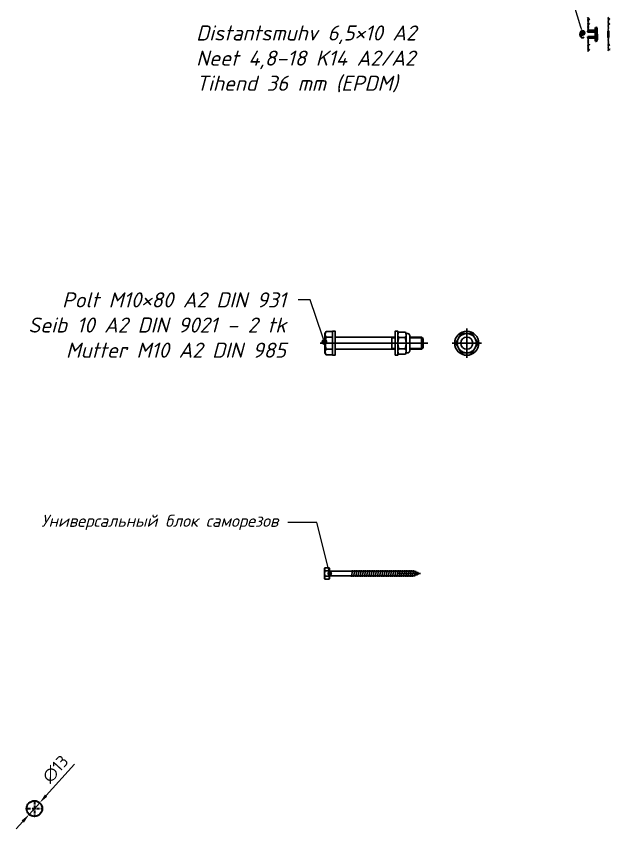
# Model space of a CAD drawing. Header units: millimetres. Extents: x -29692 to 34729, y -8412 to 43293.
# Drawn here: x -16265 to -15773, y 982 to 1656 of the extents above; entities that cross this region are included whole.
import ezdxf
from ezdxf import colors
from ezdxf.entities.mleader import LeaderData, LeaderLine
from ezdxf.math import Vec2, Vec3

# ---------------------------------------------------------------- set-up
doc = ezdxf.new("R2010")
doc.units = ezdxf.units.MM
doc.linetypes.add('ACAD_ISO10W100', pattern=[18, 12, -3, 0, -3])
doc.layers.get('Defpoints').update_dxf_attribs({"color": 4, "lineweight": 35})
for name, color, linetype, lineweight in [('_0_001_Профили', 150, 'Continuous', 35), ('_0_003_Размеры', 132, 'Continuous', 0), ('_0_004_Текст_01', 7, 'Continuous', 18)]:
    doc.layers.add(name, color=color, linetype=linetype, lineweight=lineweight)
doc.styles.add('_DZ_2.5', font='isocpeui.ttf', dxfattribs={"height": 2.5})
doc.styles.add('FZ', font='isocpeur.ttf')
doc.dimstyles.new('Fenser_25', dxfattribs={"dimtxt": 2.5, "dimasz": 2, "dimexe": 1, "dimexo": 3, "dimgap": 1, "dimtad": 1, "dimdsep": 46, "dimtxsty": 'FZ', "dimcen": 0, "dimclrd": 141, "dimclre": 141, "dimclrt": 51, "dimadec": 1, "dimazin": 2, "dimtm": 1e-09, "dimtfac": 0.5, "dimtix": 1, "dimtmove": 2, "dimatfit": 3, "dimfxl": 1, "dimtolj": 1, "dimlwd": -1, "dimlwe": -1, "dimarcsym": 0})
pattern_1 = [(45, (-1.5632, 0), (-0.67352, 0.67352), []), (45, (-1.1142, 0), (-0.67352, 0.67352), [])]

# ---------------------------------------------------------------- blocks, each defined once
blk = doc.blocks.new('*U1130')
at = {"color": 0, "linetype": 'ByBlock', "lineweight": -2, "ltscale": 0.2}
for p, q in [((-4, 4.3), (-4.62, 4.01)), ((-4.62, 4.01), (-4.62, 0.59)), ((-4, 0.3), (-4.62, 0.59)), ((4, 4.3), (-4, 4.3)), ((4, 0.3), (-4, 0.3)), ((-2.31, 4.01), (-2.31, 0.59)), ((2.31, 4.01), (2.31, 0.59)), ((4, 4.3), (4.62, 4.01)), ((4, 0.3), (4.62, 0.59)), ((4.62, 4.01), (4.62, 0.59)), ((0, -56.29), (0, -75.29))]:
    blk.add_line(p, q, dxfattribs=at)
at = {"color": 0, "linetype": 'ByBlock', "lineweight": -2, "ltscale": 0.5}
for p, q in [((-2, -69.46), (-2, 0.3)), ((2, 0.3), (2, -69.46)), ((-2.18, -70.99), (2.52, -70.16)), ((0, -74.29), (-2, -69.46)), ((-1.48, -72.67), (1.72, -72.1)), ((2, -69.46), (0, -74.29))]:
    blk.add_line(p, q, dxfattribs=at)
at = {"color": 0, "linetype": 'ByBlock', "lineweight": -2, "ltscale": 0.25}
for p, q in [((-2.75, -18.89), (2.75, -17.92)), ((-2.75, -20.69), (2.75, -19.72)), ((-2.75, -22.49), (2.75, -21.52)), ((-2.75, -24.29), (2.75, -23.32)), ((-2.75, -26.09), (2.75, -25.12)), ((-2.75, -27.89), (2.75, -26.92)), ((-2.75, -29.69), (2.75, -28.72)), ((-2.75, -31.49), (2.75, -30.52)), ((-2.75, -33.29), (2.75, -32.32)), ((-2.75, -35.09), (2.75, -34.12)), ((-2.75, -36.89), (2.75, -35.92)), ((-2.75, -38.69), (2.75, -37.72)), ((-2.75, -40.49), (2.75, -39.52)), ((-2.75, -42.29), (2.75, -41.32)), ((-2.75, -44.09), (2.75, -43.12)), ((-2.75, -45.89), (2.75, -44.92)), ((-2.75, -47.69), (2.75, -46.72)), ((-2.75, -49.49), (2.75, -48.52)), ((-2.75, -51.29), (2.75, -50.32)), ((-2.75, -53.09), (2.75, -52.12)), ((-2.75, -54.89), (2.75, -53.92)), ((-2.75, -56.69), (2.75, -55.72)), ((-2.75, -58.49), (2.75, -57.52)), ((-2.75, -60.29), (2.75, -59.32)), ((-2.75, -62.09), (2.75, -61.12)), ((-2.75, -63.89), (2.75, -62.92)), ((-2.75, -65.69), (2.75, -64.72)), ((-2.75, -67.49), (2.75, -66.52)), ((-2.75, -69.29), (2.75, -68.32))]:
    blk.add_line(p, q, dxfattribs=at)
at = {"color": 0, "linetype": 'ByBlock', "lineweight": -2, "ltscale": 0.2}
for centre, radius, start, end in [((-3.46, 1.85), 2.45, 61.939, 118.061), ((-3.46, 2.75), 2.45, 241.939, 298.061), ((0, -5.09), 9.39, 75.75597, 104.24403), ((0, 9.69), 9.39, 255.75597, 284.24403), ((3.46, 1.85), 2.45, 61.939, 118.061), ((3.46, 2.75), 2.45, 241.939, 298.061)]:
    blk.add_arc(centre, radius, start, end, dxfattribs=at)
at = {"color": 0, "linetype": 'ByBlock', "lineweight": -2}
for p in [(-2, 0.3), (2, 0.3)]:
    blk.add_point(p, dxfattribs=at)
blk = doc.blocks.new('_Dot')
at = {"color": 0, "linetype": 'ByBlock', "lineweight": -2}
blk.add_line((-0.5, 0), (-1, 0), dxfattribs=at)
at = {"color": 0, "linetype": 'ByBlock', "const_width": 0.5}
blk.add_lwpolyline([(-0.25, 0, 1), (0.25, 0, 1)], format="xyb", close=True, dxfattribs=at)
blk = doc.blocks.new('*D780')
at = {"layer": '_0_003_Размеры', "color": 8, "transparency": 16777216}
for p, q in [((-16216.87, 1035.53), (-16240.32, 1009.55)), ((-16254.39, 993.96), (-16245.68, 1003.61)), ((-16259.75, 988.02), (-16265.11, 982.09))]:
    blk.add_line(p, q, dxfattribs=at)
for points in [[(-16241.31, 1010.45), (-16239.33, 1008.66), (-16245.68, 1003.61)], [(-16260.74, 988.92), (-16258.76, 987.13), (-16254.39, 993.96)]]:
    blk.add_solid(points, dxfattribs=at)
at = {"layer": 'Defpoints', "color": 0, "transparency": 16777216}
for p in [(-16245.68, 1003.61), (-16254.39, 993.96)]:
    blk.add_point(p, dxfattribs=at)
at = {"layer": '_0_003_Размеры', "transparency": 16777216, "insert": (-16232.59, 1031.54), "char_height": 10, "attachment_point": 5, "rotation": 47.93148, "style": 'FZ'}
blk.add_mtext('\\A1;∅13', dxfattribs=at)
blk = doc.blocks.new('*U1134')
at = {"color": 0, "linetype": 'ByBlock', "lineweight": -2}
for p, q in [((-12.4, 0), (77, 0)), ((52.86, 4.6), (58.2, 4.6)), ((52.86, -4.6), (58.2, -4.6))]:
    blk.add_line(p, q, dxfattribs=at)
at = {"color": 0, "linetype": 'ByBlock', "lineweight": -2, "ltscale": 16}
for p, q in [((-2, 4.9), (-7.3, 4.9)), ((0, 5), (50, 5)), ((47, 5), (47, -5)), ((47, 4.32), (50, 4.32)), ((62, 5), (71.75, 5)), ((62, 4.32), (72.43, 4.32)), ((71.75, 5), (73, 3.75)), ((71.75, 5), (71.75, -5)), ((73, 3.75), (73, -3.75)), ((-2, -4.9), (-7.3, -4.9)), ((0, -5), (50, -5)), ((47, -4.32), (50, -4.32)), ((62, -4.32), (72.43, -4.32)), ((71.75, -5), (62, -5)), ((73, -3.75), (71.75, -5))]:
    blk.add_line(p, q, dxfattribs=at)
for points in [[(-8.4, -8.09), (-8.4, 8.09), (-7.3, 9.8), (-2, 9.8), (-2, -9.8), (-7.3, -9.8)], [(-2, -10), (0, -10), (0, 10), (-2, 10)], [(50, -10), (52, -10), (52, 10), (50, 10)]]:
    blk.add_lwpolyline(points, close=True, dxfattribs=at)
at = {"color": 0, "linetype": 'ByBlock', "lineweight": -2}
blk.add_lwpolyline([(59.07, -8), (58.35, -9.25), (52.72, -9.25), (52, -8), (52, 8), (52.72, 9.25), (58.35, 9.25), (59.07, 8)], close=True, dxfattribs=at)
for points in [[(52.58, 8.95, 0.235185), (52.86, 4.6, 0.142632), (52.86, -4.6, 0.235185), (52.58, -8.95)], [(58.49, -8.95, 0.235185), (58.2, -4.6, 0.142632), (58.2, 4.6, 0.235185), (58.49, 8.95)]]:
    blk.add_lwpolyline(points, format="xyb", dxfattribs=at)
blk.add_lwpolyline([(60.33, -8, 0.414214), (62, -6.33), (62, 6.33, 0.414214), (60.33, 8), (59.07, 8), (59.07, -8)], format="xyb", close=True, dxfattribs=at)
at = {"color": 0, "linetype": 'ByBlock', "lineweight": -2, "ltscale": 16}
for centre, radius, start, end in [((-3.79, 7.35), 4.28, 150.75967, 214.99661), ((7.81, 0), 15.88, 162.03171, 197.96829), ((-3.79, -7.35), 4.28, 145.00339, 209.24033)]:
    blk.add_arc(centre, radius, start, end, dxfattribs=at)
blk = doc.blocks.new('*U1016')
at = {"color": 0, "linetype": 'ByBlock', "lineweight": -2}
for p, q in [((0, 12.1), (0, -12.1)), ((12.1, 0), (-12.1, 0))]:
    blk.add_line(p, q, dxfattribs=at)
blk.add_lwpolyline([(4.57, -7.92), (9.14, 0), (4.57, 7.92), (-4.57, 7.92), (-9.14, 0), (-4.57, -7.92)], close=True, dxfattribs=at)
for radius in [10, 7.92, 5]:
    blk.add_circle((0, 0), radius, dxfattribs=at)
blk = doc.blocks.new('*U1001')
at = {"layer": '_0_001_Профили'}
h = blk.add_hatch(dxfattribs=at)
h.set_pattern_fill('NET', color=51, scale=6.4, angle=-45, style=0)
h.set_pattern_definition([(45, (9122.7726, 19279.8243), (0.565685425, -0.565685425), []), (315, (9122.7726, 19279.8243), (-0.565685425, -0.565685425), [])])
h.paths.add_polyline_path([(-8.03, 14.28), (-8.03, 2.61), (-7.24, 2.61), (-7.24, 8.59), (-6.44, 7.93), (-6.44, 8.96), (-7.24, 9.62), (-7.24, 12.59), (-6.44, 11.93), (-6.44, 12.97)])
at = {"layer": '_0_001_Профили', "transparency": 33554687}
h = blk.add_hatch(dxfattribs=at)
h.set_pattern_fill('ANSI32', color=110, scale=0.1)
h.set_pattern_definition(pattern_1)
h.paths.add_polyline_path([(-8.03, 2.61), (-1.6, 2.61), (-1.6, 2.09), (-8.03, 2.09)])
h = blk.add_hatch(dxfattribs=at)
h.set_pattern_fill('ANSI32', color=110, scale=0.1)
h.set_pattern_definition(pattern_1)
h.paths.add_polyline_path([(-8.03, -2.09), (-1.6, -2.09), (-1.6, -2.61), (-8.03, -2.61)])
at = {"layer": '_0_001_Профили'}
h = blk.add_hatch(dxfattribs=at)
h.set_pattern_fill('NET', color=51, scale=6.4, angle=-45, style=0)
h.set_pattern_definition([(315, (9122.7726, -19279.8243), (0.565685425, 0.565685425), []), (45, (9122.7726, -19279.8243), (-0.565685425, 0.565685425), [])])
h.paths.add_polyline_path([(-8.03, -2.61), (-8.03, -14.28), (-6.44, -12.97), (-6.44, -11.93), (-7.24, -12.59), (-7.24, -9.62), (-6.44, -8.96), (-6.44, -7.93), (-7.24, -8.59), (-7.24, -2.61)])
at = {"layer": '_0_001_Профили', "color": 110}
for p, q in [((-13.61, 2.06), (-13.61, -2.02)), ((-1.56, 1.92), (-8.04, 1.92)), ((-1.56, -5.6), (-1.56, 5.6)), ((-1.56, 5.6), (-1.24, 5.6)), ((-0.28, 0.28), (-0.28, 4.64)), ((-0.28, 0.28), (-0.28, -4.64)), ((-1.56, -1.92), (-8.04, -1.92)), ((-1.56, -5.6), (-1.24, -5.6))]:
    blk.add_line(p, q, dxfattribs=at)
at = {"layer": '_0_001_Профили', "color": 110, "lineweight": 35}
for p, q in [((-1.6, 3.2), (-7.24, 3.2)), ((-1.6, -3.2), (-7.24, -3.2))]:
    blk.add_line(p, q, dxfattribs=at)
at = {"layer": '_0_001_Профили', "color": 110}
blk.add_lwpolyline([(-8.03, 2.61), (-1.6, 2.61), (-1.6, 2.09), (-8.03, 2.09)], close=True, dxfattribs=at)
at = {"layer": '_0_001_Профили', "color": 110, "transparency": 33554687}
blk.add_lwpolyline([(-8.03, -2.09), (-1.6, -2.09), (-1.6, -2.61), (-8.03, -2.61)], close=True, dxfattribs=at)
at = {"layer": '_0_001_Профили', "color": 110}
for centre, radius, start, end in [((-12.28, 0.01), 2.29, 125.66539, 234.33461), ((-12.31, 1.23), 1.54, 30.70555, 147.66488), ((-1.24, 4.64), 0.96, 0, 90), ((-12.31, -1.19), 1.54, 212.33512, 329.29445), ((-1.24, -4.64), 0.96, 270, 0)]:
    blk.add_arc(centre, radius, start, end, dxfattribs=at)
blk = doc.blocks.new('Уплотнитель 36 мм (EPDM)')
at = {"linetype": 'ByBlock', "lineweight": -2}
h = blk.add_hatch(dxfattribs=at)
h.set_pattern_fill('NET', color=0, scale=6.4, angle=-45, style=0)
h.set_pattern_definition([(45, (9130.806, 19279.8243), (0.565685425, -0.565685425), []), (315, (9130.806, 19279.8243), (-0.565685425, -0.565685425), [])])
h.paths.add_polyline_path([(0, 14.28), (0, 2.61), (0.79, 2.61), (0.79, 8.59), (1.59, 7.93), (1.59, 8.96), (0.79, 9.62), (0.79, 12.59), (1.59, 11.93), (1.59, 12.97)])
at = {"linetype": 'ByBlock', "lineweight": -2, "transparency": 33554687}
h = blk.add_hatch(dxfattribs=at)
h.set_pattern_fill('ANSI37', color=0, scale=0.25)
h.set_pattern_definition([(45, (0, -14.28356), (-0.561266, 0.561266), []), (135, (0, -14.28356), (-0.561266, -0.561266), [])])
h.paths.add_polyline_path([(0, 2.61), (0.79, 2.61), (0.79, -2.61), (0, -2.61)])
at = {"linetype": 'ByBlock', "lineweight": -2}
h = blk.add_hatch(dxfattribs=at)
h.set_pattern_fill('NET', color=0, scale=6.4, angle=-45, style=0)
h.set_pattern_definition([(315, (9130.806, -19279.8243), (0.565685425, 0.565685425), []), (45, (9130.806, -19279.8243), (-0.565685425, 0.565685425), [])])
h.paths.add_polyline_path([(0, -2.61), (0, -14.28), (1.59, -12.97), (1.59, -11.93), (0.79, -12.59), (0.79, -9.62), (1.59, -8.96), (1.59, -7.93), (0.79, -8.59), (0.79, -2.61)])
at = {"color": 0, "linetype": 'ByBlock', "lineweight": -2}
blk.add_lwpolyline([(0, 2.61), (0.79, 2.61), (0.79, -2.61), (0, -2.61)], close=True, dxfattribs=at)

msp = doc.modelspace()

# ---------------------------------------------------------------- linework, layer by layer
at = {"layer": '_0_001_Профили', "color": 110, "linetype": 'ACAD_ISO10W100', "ltscale": 0.2}
for p, q in [((-16250.033, 1004.496), (-16250.033, 993.081)), ((-16255.74, 998.789), (-16244.326, 998.789))]:
    msp.add_line(p, q, dxfattribs=at)
at = {"layer": '_0_001_Профили', "color": 40}
msp.add_circle((-16250.033, 998.789), 6.5, dxfattribs=at)

# ---------------------------------------------------------------- block references
at = {"color": 0, "linetype": 'ByBlock', "lineweight": -2}
for name, p in [('*U1001', (-15783.361, 1640.548)), ('Уплотнитель 36 мм (EPDM)', (-15774.716, 1640.636))]:
    msp.add_blockref(name, p, dxfattribs=at)
at = {"color": 0, "linetype": 'ByBlock', "lineweight": -2, "transparency": 33554687}
msp.add_blockref('*U1134', (-16000.876, 1384.579), dxfattribs=at)
at = {"color": 0, "linetype": 'ByBlock', "lineweight": -2, "extrusion": (0, 0, -1), "xscale": -1, "zscale": -1}
msp.add_blockref('*U1016', (15891.649, 1384.553), dxfattribs=at)
at = {"color": 0, "linetype": 'ByBlock', "lineweight": -2, "xscale": -1, "rotation": 90}
msp.add_blockref('*U1130', (-16005.211, 1193.675), dxfattribs=at)

# ---------------------------------------------------------------- dimensions: what is measured, and where the dimension line sits
at = {"layer": '_0_003_Размеры'}
dim = msp.add_diameter_dim_2p(p1=(-16254.388, 993.963), p2=(-16245.678, 1003.614), dimstyle='Fenser_25', override={"dimclrd": 8, "dimclre": 8, "dimclrt": 256}, dxfattribs=at)
dim.commit()
dim.dimension.update_dxf_attribs({"geometry": '*D780', "text_midpoint": (-16232.593, 1031.543)})

# ---------------------------------------------------------------- leaders
at = {"layer": '_0_004_Текст_01'}
ml = msp.add_multileader_mtext('Standard', dxfattribs=at)
ml.set_content('Втулка дистанционная 6,5х10 А2 ^JЗаклепка 4,8-18 К14 А2/А2^JУплотнитель 36 мм (EPDM)\\P\\PDistantsmuhv 6,5×10 A2\\PNeet 4,8–18 K14 A2/A2\\PTihend 36 mm (EPDM)', color=256, style='_DZ_2.5')
ml.set_leader_properties(color=256, linetype='ByLayer', lineweight=-1)
ml.set_arrow_properties(name='DOT')
ml.build(insert=Vec2(0, 0))
ml.multileader.update_dxf_attribs({"dogleg_length": 2, "arrow_head_size": 5, "scale": 5})
ctx = ml.context
ctx.base_point, ctx.scale, ctx.char_height, ctx.arrow_head_size, ctx.landing_gap_size, ctx.plane_origin = Vec3(-16125.986, 1724.42), 5, 12.5, 5, 10, Vec3(-15715.861, 1643.098)
notes = []
notes.append((ctx, [(0, (1, 1, 0), (-15820.304, 1724.42), (-1, 0), 10, [(0, [(-15795.668, 1641.781)], 0, [])])]))
ctx.mtext.insert, ctx.mtext.flow_direction = Vec3(-16115.986, 1731.295), 5
ml = msp.add_multileader_mtext('Standard', dxfattribs=at)
ml.set_content('Polt M10×80 A2 DIN 931^JSeib 10 A2 DIN 9021 – 2 tk^JMutter M10 A2 DIN 985', color=256, style='_DZ_2.5')
ml.set_leader_properties(color=256, linetype='ByLayer', lineweight=-1)
ml.set_arrow_properties(name='DOT')
ml.build(insert=Vec2(0, 0))
ml.multileader.update_dxf_attribs({"dogleg_length": 2, "arrow_head_size": 5, "scale": 5})
ctx = ml.context
ctx.base_point, ctx.scale, ctx.char_height, ctx.arrow_head_size, ctx.landing_gap_size, ctx.plane_origin = Vec3(-16267.95, 1420.451), 5, 12.5, 5, 10, Vec3(-16009.597, 1385.608)
ctx.text_align_type = 2
notes.append((ctx, [(0, (1, 1, 0), (-16021.492, 1420.451), (-1, 0), 10, [(0, [(-16009.597, 1385.608)], 0, [])])]))
ctx.mtext.insert, ctx.mtext.alignment, ctx.mtext.flow_direction = Vec3(-16041.492, 1426.705), 3, 5
ml = msp.add_multileader_mtext('Standard', dxfattribs=at)
ml.set_content('\\A1;{\\C6;Универсальный блок саморезов}', color=256, style='_DZ_2.5')
ml.set_leader_properties(color=256, linetype='ByLayer', lineweight=-1)
ml.set_arrow_properties(name='DOT')
ml.build(insert=Vec2(0, 0))
ml.multileader.update_dxf_attribs({"dogleg_length": 2, "scale": 4})
ctx = ml.context
ctx.base_point, ctx.scale, ctx.char_height, ctx.landing_gap_size, ctx.plane_origin = Vec3(-16257.344, 1235.828), 4, 10, 8, Vec3(-16003.461, 1201.05)
ctx.text_align_type = 2
notes.append((ctx, [(0, (1, 1, 0), (-16015.866, 1235.828), (-1, 0), 24, [(0, [(-16005.211, 1193.675)], 0, [])])]))
ctx.mtext.insert, ctx.mtext.alignment, ctx.mtext.flow_direction = Vec3(-16047.866, 1242.328), 3, 5
for ctx, leaders in notes:
    for number, flags, end, landing, length, lines in leaders:
        leader = LeaderData()
        leader.index, (leader.has_last_leader_line, leader.has_dogleg_vector, leader.attachment_direction) = number, flags
        leader.last_leader_point, leader.dogleg_vector, leader.dogleg_length = Vec3(end), Vec3(landing), length
        for number, points, colour, breaks in lines:
            line = LeaderLine()
            line.index, line.vertices, line.color, line.breaks = number, Vec3.list(points), colors.encode_raw_color(colour), breaks
            leader.lines.append(line)
        ctx.leaders.append(leader)

doc.saveas('drawing.dxf')
